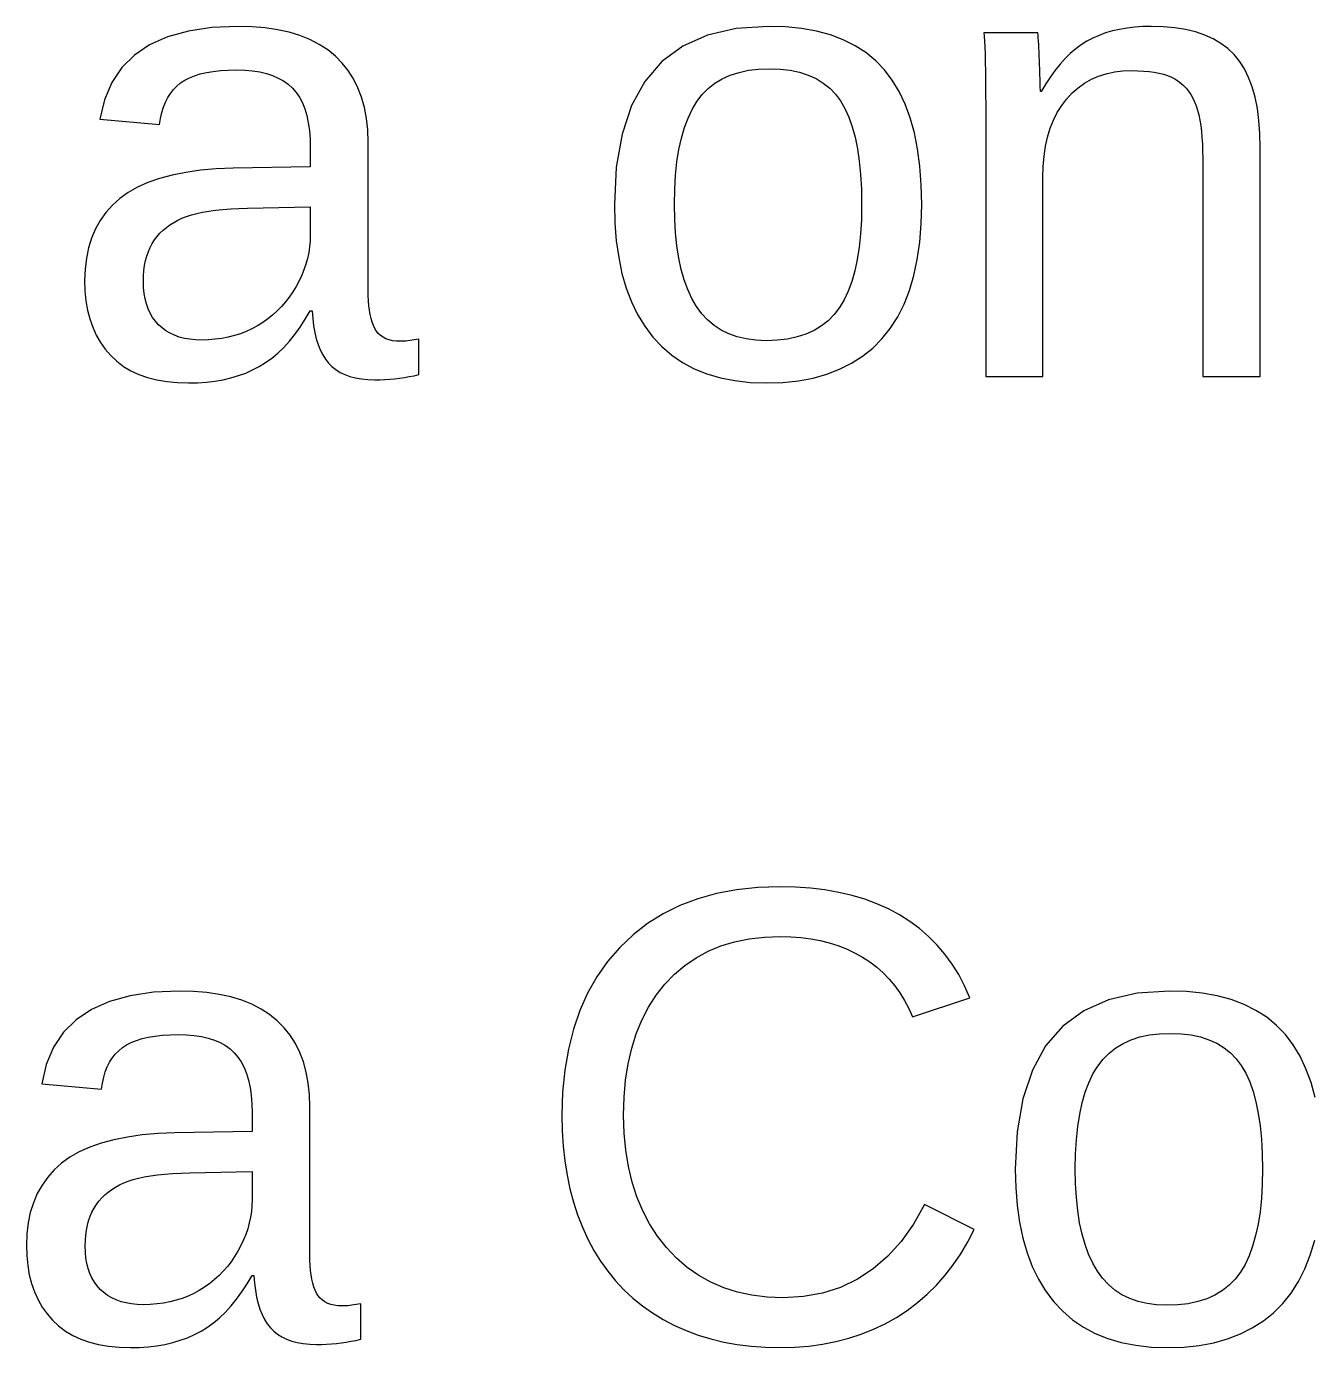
# Model space of a CAD drawing. Header units: metres. Extents: x 13 to 117, y 10 to 117.
# Drawn here: x 74.65 to 83.99, y 10.95 to 20.54 of the extents above; entities that cross this region are included whole.
import ezdxf

# ---------------------------------------------------------------- set-up
doc = ezdxf.new("R2010")
doc.units = ezdxf.units.M

msp = doc.modelspace()

# ---------------------------------------------------------------- linework, layer by layer
for p, q in [((75.9911, 20.5325), (75.8215, 20.5075)), ((76.1801, 20.5408), (75.9911, 20.5325)), ((76.2818, 20.5381), (76.1801, 20.5408)), ((76.3777, 20.5301), (76.2818, 20.5381)), ((76.4678, 20.5168), (76.3777, 20.5301)), ((76.5522, 20.4982), (76.4678, 20.5168)), ((79.796, 20.5248), (79.5889, 20.477)), ((80.0307, 20.5408), (79.796, 20.5248)), ((80.154, 20.5369), (80.0307, 20.5408)), ((80.2699, 20.5252), (80.154, 20.5369)), ((80.3783, 20.5058), (80.2699, 20.5252)), ((82.5775, 20.5196), (82.5256, 20.5077)), ((82.6316, 20.5289), (82.5775, 20.5196)), ((82.688, 20.5355), (82.6316, 20.5289)), ((82.7466, 20.5395), (82.688, 20.5355)), ((82.8075, 20.5408), (82.7466, 20.5395)), ((82.896, 20.5383), (82.8075, 20.5408)), ((82.979, 20.5307), (82.896, 20.5383)), ((83.0567, 20.5181), (82.979, 20.5307)), ((83.1288, 20.5005), (83.0567, 20.5181)), ((75.6713, 20.466), (75.5407, 20.4078)), ((75.8215, 20.5075), (75.6713, 20.466)), ((76.6309, 20.4742), (76.5522, 20.4982)), ((76.7038, 20.445), (76.6309, 20.4742)), ((76.7709, 20.4104), (76.7038, 20.445)), ((79.5889, 20.477), (79.4095, 20.3973)), ((80.4793, 20.4786), (80.3783, 20.5058)), ((80.5728, 20.4436), (80.4793, 20.4786)), ((80.6588, 20.4009), (80.5728, 20.4436)), ((81.9844, 20.4947), (81.5925, 20.4947)), ((81.5925, 20.4947), (81.5954, 20.469)), ((81.5954, 20.469), (81.5979, 20.4349)), ((81.5979, 20.4349), (81.6001, 20.3925)), ((81.9849, 20.4916), (81.9844, 20.4947)), ((81.9854, 20.4876), (81.9849, 20.4916)), ((81.9859, 20.4826), (81.9854, 20.4876)), ((81.9865, 20.4767), (81.9859, 20.4826)), ((81.987, 20.4698), (81.9865, 20.4767)), ((81.9875, 20.4619), (81.987, 20.4698)), ((81.988, 20.453), (81.9875, 20.4619)), ((81.9885, 20.4432), (81.988, 20.453)), ((81.9907, 20.3969), (81.9885, 20.4432)), ((82.3406, 20.4336), (82.2994, 20.4079)), ((82.3835, 20.4561), (82.3406, 20.4336)), ((82.4286, 20.4759), (82.3835, 20.4561)), ((82.476, 20.4931), (82.4286, 20.4759)), ((82.5256, 20.5077), (82.476, 20.4931)), ((83.1955, 20.4778), (83.1288, 20.5005)), ((83.2568, 20.4501), (83.1955, 20.4778)), ((83.3127, 20.4173), (83.2568, 20.4501)), ((75.4295, 20.333), (75.3378, 20.2416)), ((75.5407, 20.4078), (75.4295, 20.333)), ((76.8323, 20.3704), (76.7709, 20.4104)), ((76.8879, 20.3252), (76.8323, 20.3704)), ((76.9378, 20.2749), (76.8879, 20.3252)), ((79.4095, 20.3973), (79.2576, 20.2857)), ((80.7374, 20.3504), (80.6588, 20.4009)), ((80.8085, 20.2921), (80.7374, 20.3504)), ((81.6001, 20.3925), (81.602, 20.3416)), ((81.602, 20.3416), (81.6035, 20.2825)), ((81.9933, 20.3444), (81.9907, 20.3969)), ((81.9948, 20.316), (81.9933, 20.3444)), ((82.2203, 20.3453), (82.1825, 20.3085)), ((82.2593, 20.3785), (82.2203, 20.3453)), ((82.2994, 20.4079), (82.2593, 20.3785)), ((83.3631, 20.3796), (83.3127, 20.4173)), ((83.4081, 20.3367), (83.3631, 20.3796)), ((83.448, 20.2881), (83.4081, 20.3367)), ((75.3378, 20.2416), (75.2656, 20.1335)), ((76.9818, 20.2199), (76.9378, 20.2749)), ((79.2576, 20.2857), (79.1333, 20.1423)), ((79.8857, 20.2224), (79.9591, 20.2312)), ((79.9591, 20.2312), (80.0376, 20.2341)), ((80.0376, 20.2341), (80.1155, 20.2312)), ((80.1155, 20.2312), (80.1882, 20.2226)), ((80.8722, 20.2261), (80.8085, 20.2921)), ((81.6035, 20.2825), (81.6047, 20.2149)), ((81.9956, 20.2999), (81.9948, 20.316)), ((81.9964, 20.281), (81.9956, 20.2999)), ((81.9972, 20.2592), (81.9964, 20.281)), ((81.9981, 20.2346), (81.9972, 20.2592)), ((81.999, 20.207), (81.9981, 20.2346)), ((82.1457, 20.2679), (82.1101, 20.2235)), ((82.1825, 20.3085), (82.1457, 20.2679)), ((83.4833, 20.2329), (83.448, 20.2881)), ((83.5138, 20.1711), (83.4833, 20.2329)), ((75.2656, 20.1335), (75.2128, 20.0088)), ((75.7651, 20.1304), (75.7952, 20.1502)), ((75.7952, 20.1502), (75.829, 20.1677)), ((75.829, 20.1677), (75.8666, 20.1829)), ((75.8666, 20.1829), (75.9079, 20.1957)), ((75.9079, 20.1957), (75.953, 20.2062)), ((75.953, 20.2062), (76.0018, 20.2144)), ((76.0018, 20.2144), (76.0544, 20.2202)), ((76.0544, 20.2202), (76.1108, 20.2238)), ((76.1108, 20.2238), (76.1709, 20.2249)), ((76.1709, 20.2249), (76.2306, 20.2233)), ((76.2306, 20.2233), (76.2866, 20.2184)), ((76.2866, 20.2184), (76.339, 20.2103)), ((76.339, 20.2103), (76.3877, 20.199)), ((76.3877, 20.199), (76.4328, 20.1844)), ((76.4328, 20.1844), (76.4742, 20.1665)), ((76.4742, 20.1665), (76.512, 20.1454)), ((76.512, 20.1454), (76.5462, 20.1211)), ((77.0199, 20.1601), (76.9818, 20.2199)), ((77.0521, 20.0956), (77.0199, 20.1601)), ((79.1333, 20.1423), (79.0367, 19.9669)), ((79.6415, 20.1281), (79.6951, 20.1605)), ((79.6951, 20.1605), (79.7536, 20.187)), ((79.7536, 20.187), (79.8172, 20.2076)), ((79.8172, 20.2076), (79.8857, 20.2224)), ((80.1882, 20.2226), (80.2557, 20.2081)), ((80.2557, 20.2081), (80.3181, 20.1879)), ((80.3181, 20.1879), (80.3754, 20.1619)), ((80.3754, 20.1619), (80.4275, 20.1301)), ((80.9288, 20.1519), (80.8722, 20.2261)), ((80.9788, 20.0691), (80.9288, 20.1519)), ((81.6047, 20.2149), (81.6056, 20.139)), ((81.6056, 20.139), (81.6061, 20.0547)), ((82.0009, 20.1433), (81.999, 20.207)), ((82.0018, 20.1072), (82.0009, 20.1433)), ((82.0755, 20.1755), (82.0421, 20.1237)), ((82.1101, 20.2235), (82.0755, 20.1755)), ((82.3236, 20.1291), (82.373, 20.157)), ((82.373, 20.157), (82.4255, 20.1798)), ((82.4255, 20.1798), (82.4812, 20.1975)), ((82.4812, 20.1975), (82.5399, 20.2102)), ((82.5399, 20.2102), (82.6018, 20.2178)), ((82.6018, 20.2178), (82.6669, 20.2203)), ((82.6669, 20.2203), (82.7112, 20.2196)), ((82.7112, 20.2196), (82.7532, 20.2173)), ((82.7532, 20.2173), (82.7926, 20.2136)), ((82.7926, 20.2136), (82.8297, 20.2085)), ((82.8297, 20.2085), (82.8643, 20.2018)), ((82.8643, 20.2018), (82.8964, 20.1936)), ((82.8964, 20.1936), (82.9261, 20.184)), ((82.9261, 20.184), (82.9533, 20.1729)), ((82.9533, 20.1729), (82.9781, 20.1604)), ((82.9781, 20.1604), (83.001, 20.1461)), ((83.001, 20.1461), (83.0224, 20.13)), ((83.5396, 20.1028), (83.5138, 20.1711)), ((75.6724, 20.024), (75.6918, 20.0548)), ((75.6918, 20.0548), (75.7138, 20.0828)), ((75.7138, 20.0828), (75.7382, 20.108)), ((75.7382, 20.108), (75.7651, 20.1304)), ((76.5462, 20.1211), (76.5767, 20.0935)), ((76.5767, 20.0935), (76.6038, 20.0621)), ((76.6038, 20.0621), (76.6277, 20.0265)), ((77.0785, 20.0263), (77.0521, 20.0956)), ((79.5108, 19.9955), (79.5494, 20.0456)), ((79.5494, 20.0456), (79.593, 20.0898)), ((79.593, 20.0898), (79.6415, 20.1281)), ((80.4275, 20.1301), (80.4745, 20.0926)), ((80.4745, 20.0926), (80.5163, 20.0492)), ((80.5163, 20.0492), (80.5529, 20.0001)), ((81.0221, 19.9777), (80.9788, 20.0691)), ((81.6061, 20.0547), (81.6063, 19.9621)), ((82.0029, 20.0681), (82.0018, 20.1072)), ((82.0098, 20.0681), (82.0029, 20.0681)), ((82.0421, 20.1237), (82.0098, 20.0681)), ((82.1942, 20.0151), (82.2342, 20.0582)), ((82.2342, 20.0582), (82.2773, 20.0962)), ((82.2773, 20.0962), (82.3236, 20.1291)), ((83.0224, 20.13), (83.0424, 20.1119)), ((83.0424, 20.1119), (83.061, 20.092)), ((83.061, 20.092), (83.0782, 20.0703)), ((83.0782, 20.0703), (83.0939, 20.0466)), ((83.0939, 20.0466), (83.1082, 20.0211)), ((83.5608, 20.0278), (83.5396, 20.1028)), ((75.2128, 20.0088), (75.1795, 19.8675)), ((75.6292, 19.915), (75.6411, 19.9541)), ((75.6411, 19.9541), (75.6555, 19.9905)), ((75.6555, 19.9905), (75.6724, 20.024)), ((76.6277, 20.0265), (76.6484, 19.9866)), ((76.6484, 19.9866), (76.666, 19.9425)), ((76.666, 19.9425), (76.6803, 19.8941)), ((77.099, 19.9522), (77.0785, 20.0263)), ((77.1137, 19.8734), (77.099, 19.9522)), ((79.0367, 19.9669), (78.9677, 19.7597)), ((79.4767, 19.9391), (79.5108, 19.9955)), ((80.5529, 20.0001), (80.5851, 19.9446)), ((80.5851, 19.9446), (80.6135, 19.8822)), ((81.0587, 19.8778), (81.0221, 19.9777)), ((81.6063, 19.9621), (81.6063, 18)), ((82.1259, 19.916), (82.1579, 19.9675)), ((82.1579, 19.9675), (82.1942, 20.0151)), ((83.1082, 20.0211), (83.1211, 19.9937)), ((83.1211, 19.9937), (83.1326, 19.9644)), ((83.1326, 19.9644), (83.1428, 19.9328)), ((83.5772, 19.9463), (83.5608, 20.0278)), ((83.5889, 19.8582), (83.5772, 19.9463)), ((75.1795, 19.8675), (75.6129, 19.8283)), ((75.6129, 19.8283), (75.6198, 19.8731)), ((75.6198, 19.8731), (75.6292, 19.915)), ((76.6803, 19.8941), (76.6915, 19.8414)), ((77.1225, 19.7899), (77.1137, 19.8734)), ((79.4205, 19.8066), (79.4465, 19.8762)), ((79.4465, 19.8762), (79.4767, 19.9391)), ((80.6135, 19.8822), (80.6381, 19.8127)), ((81.0887, 19.7693), (81.0587, 19.8778)), ((82.0747, 19.8013), (82.0982, 19.8606)), ((82.0982, 19.8606), (82.1259, 19.916)), ((83.1428, 19.9328), (83.1517, 19.8985)), ((83.1517, 19.8985), (83.1595, 19.8614)), ((83.1595, 19.8614), (83.1661, 19.8216)), ((83.596, 19.7636), (83.5889, 19.8582)), ((76.6915, 19.8414), (76.6994, 19.7845)), ((76.6994, 19.7845), (76.7042, 19.7232)), ((77.1254, 19.7016), (77.1225, 19.7899)), ((78.9677, 19.7597), (78.9263, 19.5206)), ((79.3984, 19.7303), (79.4205, 19.8066)), ((80.6381, 19.8127), (80.6589, 19.7363)), ((81.112, 19.6522), (81.0887, 19.7693)), ((82.0555, 19.738), (82.0747, 19.8013)), ((83.1661, 19.8216), (83.1714, 19.7791)), ((83.1714, 19.7791), (83.1756, 19.7338)), ((83.5983, 19.6624), (83.596, 19.7636)), ((76.7042, 19.7232), (76.7058, 19.6577)), ((76.7058, 19.6577), (76.7058, 19.5217)), ((77.1254, 18.6271), (77.1254, 19.7016)), ((79.3803, 19.6474), (79.3984, 19.7303)), ((80.6589, 19.7363), (80.6759, 19.6529)), ((82.0298, 19.5997), (82.0405, 19.6708)), ((82.0405, 19.6708), (82.0555, 19.738)), ((83.1756, 19.7338), (83.1786, 19.6858)), ((83.1786, 19.6858), (83.1804, 19.6351)), ((83.5983, 18), (83.5983, 19.6624)), ((79.3562, 19.4618), (79.3663, 19.5579)), ((79.3663, 19.5579), (79.3803, 19.6474)), ((80.6759, 19.6529), (80.6892, 19.5625)), ((80.6892, 19.5625), (80.6987, 19.4652)), ((81.1287, 19.5266), (81.112, 19.6522)), ((82.0235, 19.5246), (82.0298, 19.5997)), ((83.1804, 19.6351), (83.181, 19.5816)), ((83.181, 19.5816), (83.181, 18)), ((75.7031, 19.4619), (75.6118, 19.4373)), ((75.8021, 19.4817), (75.7031, 19.4619)), ((75.9089, 19.4968), (75.8021, 19.4817)), ((76.0234, 19.507), (75.9089, 19.4968)), ((76.1455, 19.5125), (76.0234, 19.507)), ((76.7058, 19.5217), (76.1455, 19.5125)), ((78.9263, 19.5206), (78.9125, 19.2496)), ((79.3502, 19.359), (79.3562, 19.4618)), ((80.6987, 19.4652), (80.7043, 19.3609)), ((81.1387, 19.3924), (81.1287, 19.5266)), ((82.0213, 19.4456), (82.0235, 19.5246)), ((75.4522, 19.3738), (75.3841, 19.3349)), ((75.5281, 19.408), (75.4522, 19.3738)), ((75.6118, 19.4373), (75.5281, 19.408)), ((81.142, 19.2496), (81.1387, 19.3924)), ((82.0213, 18), (82.0213, 19.4456)), ((75.3236, 19.2911), (75.2701, 19.2428)), ((75.3841, 19.3349), (75.3236, 19.2911)), ((79.3482, 19.2496), (79.3502, 19.359)), ((80.7043, 19.3609), (80.7062, 19.2496)), ((75.2229, 19.19), (75.1821, 19.1328)), ((75.2701, 19.2428), (75.2229, 19.19)), ((75.8431, 19.1737), (75.8819, 19.1841)), ((75.8819, 19.1841), (75.9242, 19.1933)), ((75.9242, 19.1933), (75.97, 19.2012)), ((75.97, 19.2012), (76.0193, 19.2079)), ((76.0193, 19.2079), (76.0721, 19.2133)), ((76.0721, 19.2133), (76.1285, 19.2174)), ((76.1285, 19.2174), (76.1883, 19.2203)), ((76.1883, 19.2203), (76.2516, 19.222)), ((76.2516, 19.222), (76.7058, 19.2312)), ((76.7058, 19.2312), (76.7058, 19.026)), ((78.9125, 19.2496), (78.9159, 19.1134)), ((79.3502, 19.143), (79.3482, 19.2496)), ((80.7062, 19.2496), (80.7043, 19.1397)), ((81.1385, 19.1082), (81.142, 19.2496)), ((75.1821, 19.1328), (75.1475, 19.0712)), ((75.6377, 19.0616), (75.6617, 19.082)), ((75.6617, 19.082), (75.6874, 19.101)), ((75.6874, 19.101), (75.7149, 19.1185)), ((75.7149, 19.1185), (75.7441, 19.1345)), ((75.7441, 19.1345), (75.7751, 19.149)), ((75.7751, 19.149), (75.8078, 19.162)), ((75.8078, 19.162), (75.8431, 19.1737)), ((78.9159, 19.1134), (78.9262, 18.9845)), ((79.3561, 19.0425), (79.3502, 19.143)), ((80.7043, 19.1397), (80.6983, 19.0365)), ((81.1278, 18.9751), (81.1385, 19.1082)), ((75.1192, 19.0051), (75.0971, 18.9345)), ((75.1475, 19.0712), (75.1192, 19.0051)), ((75.5591, 18.9649), (75.576, 18.9914)), ((75.576, 18.9914), (75.5948, 19.0163)), ((75.5948, 19.0163), (75.6154, 19.0397)), ((75.6154, 19.0397), (75.6377, 19.0616)), ((76.7046, 18.9836), (76.7008, 18.9415)), ((76.7058, 19.026), (76.7046, 18.9836)), ((78.9262, 18.9845), (78.9435, 18.8629)), ((79.366, 18.948), (79.3561, 19.0425)), ((80.6983, 19.0365), (80.6884, 18.9399)), ((75.0971, 18.9345), (75.0814, 18.8596)), ((75.5203, 18.8748), (75.5312, 18.9066)), ((75.5312, 18.9066), (75.5442, 18.9366)), ((75.5442, 18.9366), (75.5591, 18.9649)), ((76.6944, 18.8996), (76.6856, 18.8579)), ((76.7008, 18.9415), (76.6944, 18.8996)), ((79.3799, 18.8596), (79.366, 18.948)), ((80.6884, 18.9399), (80.6746, 18.85)), ((81.11, 18.8503), (81.1278, 18.9751)), ((75.0814, 18.8596), (75.072, 18.7801)), ((75.4993, 18.7688), (75.5043, 18.8059)), ((75.5043, 18.8059), (75.5113, 18.8413)), ((75.5113, 18.8413), (75.5203, 18.8748)), ((76.6741, 18.8166), (76.6602, 18.7755)), ((76.6856, 18.8579), (76.6741, 18.8166)), ((78.9435, 18.8629), (78.9676, 18.7487)), ((79.3977, 18.7772), (79.3799, 18.8596)), ((80.6746, 18.85), (80.6568, 18.7667)), ((81.0851, 18.7336), (81.11, 18.8503)), ((75.072, 18.7801), (75.0688, 18.6963)), ((75.0688, 18.6963), (75.0712, 18.6212)), ((75.4954, 18.6894), (75.4964, 18.73)), ((75.4964, 18.73), (75.4993, 18.7688)), ((76.6438, 18.7346), (76.6248, 18.694)), ((76.6602, 18.7755), (76.6438, 18.7346)), ((78.9676, 18.7487), (78.9986, 18.6417)), ((79.4194, 18.7009), (79.3977, 18.7772)), ((79.4451, 18.6307), (79.4194, 18.7009)), ((80.6568, 18.7667), (80.635, 18.6901)), ((81.0531, 18.6253), (81.0851, 18.7336)), ((75.0712, 18.6212), (75.0782, 18.5499)), ((75.4967, 18.6454), (75.4954, 18.6894)), ((75.5008, 18.6037), (75.4967, 18.6454)), ((75.5075, 18.5643), (75.5008, 18.6037)), ((76.5795, 18.6144), (76.5539, 18.577)), ((76.6032, 18.6536), (76.5795, 18.6144)), ((76.6248, 18.694), (76.6032, 18.6536)), ((77.126, 18.5873), (77.1254, 18.6271)), ((78.9986, 18.6417), (79.0365, 18.5421)), ((79.4748, 18.5665), (79.4451, 18.6307)), ((80.6093, 18.6202), (80.5796, 18.5569)), ((80.635, 18.6901), (80.6093, 18.6202)), ((81.0139, 18.5252), (81.0531, 18.6253)), ((75.0782, 18.5499), (75.0898, 18.4821)), ((75.517, 18.5272), (75.5075, 18.5643)), ((75.5292, 18.4924), (75.517, 18.5272)), ((76.4972, 18.508), (76.4661, 18.4764)), ((76.5265, 18.5416), (76.4972, 18.508)), ((76.5539, 18.577), (76.5265, 18.5416)), ((77.1278, 18.5496), (77.126, 18.5873)), ((77.1308, 18.5143), (77.1278, 18.5496)), ((77.135, 18.4812), (77.1308, 18.5143)), ((79.0365, 18.5421), (79.0812, 18.4498)), ((79.5085, 18.5084), (79.4748, 18.5665)), ((79.5463, 18.4564), (79.5085, 18.5084)), ((80.5796, 18.5569), (80.546, 18.5003)), ((80.9677, 18.4333), (81.0139, 18.5252)), ((75.0898, 18.4821), (75.1062, 18.418)), ((75.1062, 18.418), (75.1272, 18.3576)), ((75.544, 18.4598), (75.5292, 18.4924)), ((75.5616, 18.4295), (75.544, 18.4598)), ((75.5819, 18.4015), (75.5616, 18.4295)), ((76.3983, 18.4188), (76.3616, 18.3929)), ((76.4331, 18.4467), (76.3983, 18.4188)), ((76.4661, 18.4764), (76.4331, 18.4467)), ((76.6326, 18.3584), (76.6698, 18.4158)), ((76.6698, 18.4158), (76.7058, 18.4772)), ((76.7058, 18.4772), (76.7196, 18.4772)), ((76.7196, 18.4772), (76.7238, 18.4216)), ((76.7238, 18.4216), (76.7303, 18.3693)), ((77.1404, 18.4503), (77.135, 18.4812)), ((77.1469, 18.4217), (77.1404, 18.4503)), ((77.1547, 18.3953), (77.1469, 18.4217)), ((79.0812, 18.4498), (79.1329, 18.3647)), ((79.5887, 18.4105), (79.5463, 18.4564)), ((79.6357, 18.3707), (79.5887, 18.4105)), ((80.5078, 18.45), (80.4642, 18.4056)), ((80.546, 18.5003), (80.5078, 18.45)), ((80.9143, 18.3497), (80.9677, 18.4333)), ((75.1272, 18.3576), (75.1528, 18.3008)), ((75.6049, 18.3758), (75.5819, 18.4015)), ((75.6304, 18.3526), (75.6049, 18.3758)), ((75.6582, 18.3321), (75.6304, 18.3526)), ((75.6883, 18.3143), (75.6582, 18.3321)), ((75.7207, 18.2993), (75.6883, 18.3143)), ((76.1991, 18.3112), (76.1552, 18.2971)), ((76.2417, 18.3279), (76.1991, 18.3112)), ((76.283, 18.3471), (76.2417, 18.3279)), ((76.3231, 18.3689), (76.283, 18.3471)), ((76.3616, 18.3929), (76.3231, 18.3689)), ((76.594, 18.3052), (76.6326, 18.3584)), ((76.7303, 18.3693), (76.739, 18.3203)), ((76.739, 18.3203), (76.7499, 18.2748)), ((77.1637, 18.3712), (77.1547, 18.3953)), ((77.1738, 18.3493), (77.1637, 18.3712)), ((77.1857, 18.3297), (77.1738, 18.3493)), ((77.1997, 18.3124), (77.1857, 18.3297)), ((77.2159, 18.2974), (77.1997, 18.3124)), ((79.1329, 18.3647), (79.1914, 18.287)), ((79.6871, 18.337), (79.6357, 18.3707)), ((79.7431, 18.3095), (79.6871, 18.337)), ((80.3614, 18.3345), (80.3021, 18.3079)), ((80.4155, 18.3671), (80.3614, 18.3345)), ((80.4642, 18.4056), (80.4155, 18.3671)), ((80.8538, 18.2744), (80.9143, 18.3497)), ((75.1528, 18.3008), (75.1832, 18.2476)), ((75.1832, 18.2476), (75.2182, 18.1981)), ((75.7554, 18.287), (75.7207, 18.2993)), ((75.7924, 18.2774), (75.7554, 18.287)), ((75.8317, 18.2706), (75.7924, 18.2774)), ((75.8734, 18.2665), (75.8317, 18.2706)), ((75.9173, 18.2651), (75.8734, 18.2665)), ((75.9674, 18.2664), (75.9173, 18.2651)), ((76.0162, 18.2702), (75.9674, 18.2664)), ((76.0638, 18.2767), (76.0162, 18.2702)), ((76.1102, 18.2856), (76.0638, 18.2767)), ((76.1552, 18.2971), (76.1102, 18.2856)), ((76.513, 18.2112), (76.5542, 18.2561)), ((76.5542, 18.2561), (76.594, 18.3052)), ((76.7499, 18.2748), (76.7631, 18.2327)), ((76.7631, 18.2327), (76.7785, 18.1939)), ((77.2342, 18.2847), (77.2159, 18.2974)), ((77.2547, 18.2744), (77.2342, 18.2847)), ((77.2774, 18.2663), (77.2547, 18.2744)), ((77.3022, 18.2605), (77.2774, 18.2663)), ((77.3292, 18.2571), (77.3022, 18.2605)), ((77.3583, 18.2559), (77.3292, 18.2571)), ((77.3718, 18.2561), (77.3583, 18.2559)), ((77.3858, 18.2567), (77.3718, 18.2561)), ((77.4001, 18.2577), (77.3858, 18.2567)), ((77.4148, 18.2591), (77.4001, 18.2577)), ((77.4299, 18.2609), (77.4148, 18.2591)), ((77.4454, 18.2631), (77.4299, 18.2609)), ((77.4613, 18.2657), (77.4454, 18.2631)), ((77.4776, 18.2687), (77.4613, 18.2657)), ((77.4943, 18.2721), (77.4776, 18.2687)), ((77.4943, 18.0138), (77.4943, 18.2721)), ((79.1914, 18.287), (79.2567, 18.2171)), ((79.2567, 18.2171), (79.3286, 18.1554)), ((79.8036, 18.2881), (79.7431, 18.3095)), ((79.8686, 18.2728), (79.8036, 18.2881)), ((79.9382, 18.2636), (79.8686, 18.2728)), ((80.0122, 18.2605), (79.9382, 18.2636)), ((80.0926, 18.2635), (80.0122, 18.2605)), ((80.1677, 18.2724), (80.0926, 18.2635)), ((80.2375, 18.2872), (80.1677, 18.2724)), ((80.3021, 18.3079), (80.2375, 18.2872)), ((80.7865, 18.2071), (80.8538, 18.2744)), ((75.2182, 18.1981), (75.2579, 18.1522)), ((75.2579, 18.1522), (75.3022, 18.1106)), ((76.382, 18.1011), (76.427, 18.1336)), ((76.427, 18.1336), (76.4707, 18.1703)), ((76.4707, 18.1703), (76.513, 18.2112)), ((76.7785, 18.1939), (76.7962, 18.1586)), ((76.7962, 18.1586), (76.8162, 18.1266)), ((76.8162, 18.1266), (76.8384, 18.098)), ((79.3286, 18.1554), (79.4072, 18.102)), ((80.6327, 18.0963), (80.7128, 18.1478)), ((80.7128, 18.1478), (80.7865, 18.2071)), ((75.3022, 18.1106), (75.3511, 18.0738)), ((75.3511, 18.0738), (75.4047, 18.042)), ((75.4047, 18.042), (75.4628, 18.0151)), ((76.185, 18.0067), (76.2375, 18.0257)), ((76.2375, 18.0257), (76.2878, 18.0477)), ((76.2878, 18.0477), (76.3358, 18.0726)), ((76.3358, 18.0726), (76.382, 18.1011)), ((76.8384, 18.098), (76.8632, 18.0726)), ((76.8632, 18.0726), (76.8912, 18.0502)), ((76.8912, 18.0502), (76.9223, 18.0307)), ((76.9223, 18.0307), (76.9565, 18.0143)), ((79.4072, 18.102), (79.4923, 18.0567)), ((79.4923, 18.0567), (79.584, 18.0197)), ((80.4532, 18.0172), (80.5461, 18.0528)), ((80.5461, 18.0528), (80.6327, 18.0963)), ((75.4628, 18.0151), (75.5256, 17.9931)), ((75.5256, 17.9931), (75.593, 17.9759)), ((75.593, 17.9759), (75.6649, 17.9637)), ((75.6649, 17.9637), (75.7415, 17.9563)), ((75.7415, 17.9563), (75.8227, 17.9539)), ((75.8227, 17.9539), (75.8887, 17.9554)), ((75.8887, 17.9554), (75.9525, 17.9598)), ((75.9525, 17.9598), (76.014, 17.9671)), ((76.014, 17.9671), (76.0732, 17.9774)), ((76.0732, 17.9774), (76.1302, 17.9906)), ((76.1302, 17.9906), (76.185, 18.0067)), ((76.9565, 18.0143), (76.9937, 18.0009)), ((76.9937, 18.0009), (77.0341, 17.9904)), ((77.0341, 17.9904), (77.0776, 17.9829)), ((77.0776, 17.9829), (77.1242, 17.9785)), ((77.1242, 17.9785), (77.1739, 17.977)), ((77.1739, 17.977), (77.2102, 17.9774)), ((77.2102, 17.9774), (77.2463, 17.9788)), ((77.2463, 17.9788), (77.2822, 17.981)), ((77.2822, 17.981), (77.318, 17.9842)), ((77.318, 17.9842), (77.3536, 17.9883)), ((77.3536, 17.9883), (77.389, 17.9933)), ((77.389, 17.9933), (77.4243, 17.9993)), ((77.4243, 17.9993), (77.4594, 18.0061)), ((77.4594, 18.0061), (77.4943, 18.0138)), ((79.584, 18.0197), (79.6823, 17.9909)), ((79.6823, 17.9909), (79.7872, 17.9704)), ((79.7872, 17.9704), (79.8987, 17.958)), ((79.8987, 17.958), (80.0169, 17.9539)), ((80.0169, 17.9539), (80.1356, 17.9579)), ((80.1356, 17.9579), (80.2479, 17.9697)), ((80.2479, 17.9697), (80.3537, 17.9895)), ((80.3537, 17.9895), (80.4532, 18.0172)), ((81.6063, 18), (82.0213, 18)), ((83.181, 18), (83.5983, 18)), ((79.9524, 14.2916), (79.7994, 14.2753)), ((80.1134, 14.297), (79.9524, 14.2916)), ((80.2266, 14.2945), (80.1134, 14.297)), ((80.3356, 14.287), (80.2266, 14.2945)), ((80.4403, 14.2745), (80.3356, 14.287)), ((79.5172, 14.2101), (79.3881, 14.1611)), ((79.6543, 14.2481), (79.5172, 14.2101)), ((79.7994, 14.2753), (79.6543, 14.2481)), ((80.5408, 14.257), (80.4403, 14.2745)), ((80.6372, 14.2344), (80.5408, 14.257)), ((80.7293, 14.2069), (80.6372, 14.2344)), ((80.8172, 14.1743), (80.7293, 14.2069)), ((79.267, 14.1013), (79.1538, 14.0306)), ((79.3881, 14.1611), (79.267, 14.1013)), ((80.9008, 14.1367), (80.8172, 14.1743)), ((80.9803, 14.0941), (80.9008, 14.1367)), ((81.0554, 14.0466), (80.9803, 14.0941)), ((79.1538, 14.0306), (79.0486, 13.9491)), ((81.1259, 13.9943), (81.0554, 14.0466)), ((79.0486, 13.9491), (78.9514, 13.8567)), ((79.785, 13.8988), (79.8901, 13.9202)), ((79.8901, 13.9202), (80.0011, 13.9331)), ((80.0011, 13.9331), (80.118, 13.9373)), ((80.118, 13.9373), (80.1932, 13.9355)), ((80.1932, 13.9355), (80.2661, 13.9299)), ((80.2661, 13.9299), (80.3367, 13.9207)), ((80.3367, 13.9207), (80.405, 13.9077)), ((80.405, 13.9077), (80.4709, 13.8911)), ((81.1919, 13.9371), (81.1259, 13.9943)), ((81.2534, 13.8751), (81.1919, 13.9371)), ((78.9514, 13.8567), (78.8633, 13.7547)), ((79.5052, 13.7831), (79.5926, 13.8303)), ((79.5926, 13.8303), (79.6858, 13.8688)), ((79.6858, 13.8688), (79.785, 13.8988)), ((80.4709, 13.8911), (80.5346, 13.8707)), ((80.5346, 13.8707), (80.5959, 13.8467)), ((80.5959, 13.8467), (80.655, 13.8189)), ((80.655, 13.8189), (80.7117, 13.7875)), ((81.3102, 13.8082), (81.2534, 13.8751)), ((81.3625, 13.7365), (81.3102, 13.8082)), ((78.8633, 13.7547), (78.7856, 13.6443)), ((79.3483, 13.6632), (79.4238, 13.7274)), ((79.4238, 13.7274), (79.5052, 13.7831)), ((80.7117, 13.7875), (80.7656, 13.7525)), ((80.7656, 13.7525), (80.8161, 13.7143)), ((80.8161, 13.7143), (80.8633, 13.6727)), ((81.4103, 13.66), (81.3625, 13.7365)), ((78.7856, 13.6443), (78.7183, 13.5257)), ((79.2787, 13.5903), (79.3483, 13.6632)), ((80.8633, 13.6727), (80.907, 13.6279)), ((80.907, 13.6279), (80.9473, 13.5797)), ((81.4535, 13.5786), (81.4103, 13.66)), ((75.5688, 13.5325), (75.3993, 13.5075)), ((75.7579, 13.5408), (75.5688, 13.5325)), ((75.8596, 13.5381), (75.7579, 13.5408)), ((75.9554, 13.5301), (75.8596, 13.5381)), ((76.0456, 13.5168), (75.9554, 13.5301)), ((78.7183, 13.5257), (78.6613, 13.3987)), ((79.2159, 13.5101), (79.2787, 13.5903)), ((80.9473, 13.5797), (80.9843, 13.5282)), ((80.9843, 13.5282), (81.0179, 13.4735)), ((81.4922, 13.4924), (81.4535, 13.5786)), ((82.7041, 13.5248), (82.497, 13.477)), ((82.9388, 13.5408), (82.7041, 13.5248)), ((83.0621, 13.5369), (82.9388, 13.5408)), ((83.178, 13.5252), (83.0621, 13.5369)), ((83.2864, 13.5058), (83.178, 13.5252)), ((75.2491, 13.466), (75.1185, 13.4078)), ((75.3993, 13.5075), (75.2491, 13.466)), ((76.13, 13.4982), (76.0456, 13.5168)), ((76.2086, 13.4742), (76.13, 13.4982)), ((76.2815, 13.445), (76.2086, 13.4742)), ((76.3487, 13.4104), (76.2815, 13.445)), ((79.1122, 13.3305), (79.1603, 13.4234)), ((79.1603, 13.4234), (79.2159, 13.5101)), ((81.0179, 13.4735), (81.0481, 13.4154)), ((81.0749, 13.354), (81.4922, 13.4924)), ((82.497, 13.477), (82.3176, 13.3973)), ((83.3874, 13.4786), (83.2864, 13.5058)), ((83.4809, 13.4436), (83.3874, 13.4786)), ((83.5669, 13.4009), (83.4809, 13.4436)), ((75.0073, 13.333), (74.9156, 13.2416)), ((75.1185, 13.4078), (75.0073, 13.333)), ((76.4101, 13.3704), (76.3487, 13.4104)), ((76.4657, 13.3252), (76.4101, 13.3704)), ((78.6613, 13.3987), (78.6147, 13.2635)), ((79.0715, 13.2311), (79.1122, 13.3305)), ((81.0481, 13.4154), (81.0749, 13.354)), ((82.3176, 13.3973), (82.1657, 13.2857)), ((83.6455, 13.3504), (83.5669, 13.4009)), ((83.7166, 13.2921), (83.6455, 13.3504)), ((74.9156, 13.2416), (74.8434, 13.1335)), ((76.5156, 13.2749), (76.4657, 13.3252)), ((76.5595, 13.2199), (76.5156, 13.2749)), ((78.6147, 13.2635), (78.5784, 13.1199)), ((79.0382, 13.1255), (79.0715, 13.2311)), ((82.1657, 13.2857), (82.0414, 13.1423)), ((82.7937, 13.2224), (82.8672, 13.2312)), ((82.8672, 13.2312), (82.9457, 13.2341)), ((82.9457, 13.2341), (83.0236, 13.2312)), ((83.0236, 13.2312), (83.0963, 13.2226)), ((83.7803, 13.2261), (83.7166, 13.2921)), ((75.3429, 13.1304), (75.373, 13.1502)), ((75.373, 13.1502), (75.4068, 13.1677)), ((75.4068, 13.1677), (75.4444, 13.1829)), ((75.4444, 13.1829), (75.4857, 13.1957)), ((75.4857, 13.1957), (75.5308, 13.2062)), ((75.5308, 13.2062), (75.5796, 13.2144)), ((75.5796, 13.2144), (75.6322, 13.2202)), ((75.6322, 13.2202), (75.6886, 13.2238)), ((75.6886, 13.2238), (75.7487, 13.2249)), ((75.7487, 13.2249), (75.8083, 13.2233)), ((75.8083, 13.2233), (75.8644, 13.2184)), ((75.8644, 13.2184), (75.9167, 13.2103)), ((75.9167, 13.2103), (75.9655, 13.199)), ((75.9655, 13.199), (76.0106, 13.1844)), ((76.0106, 13.1844), (76.052, 13.1665)), ((76.052, 13.1665), (76.0898, 13.1454)), ((76.0898, 13.1454), (76.124, 13.1211)), ((76.5977, 13.1601), (76.5595, 13.2199)), ((76.6299, 13.0956), (76.5977, 13.1601)), ((82.0414, 13.1423), (81.9448, 12.9669)), ((82.5496, 13.1281), (82.6032, 13.1605)), ((82.6032, 13.1605), (82.6617, 13.187)), ((82.6617, 13.187), (82.7253, 13.2076)), ((82.7253, 13.2076), (82.7937, 13.2224)), ((83.0963, 13.2226), (83.1638, 13.2081)), ((83.1638, 13.2081), (83.2262, 13.1879)), ((83.2262, 13.1879), (83.2835, 13.1619)), ((83.2835, 13.1619), (83.3356, 13.1301)), ((83.8369, 13.1519), (83.7803, 13.2261)), ((83.8869, 13.0691), (83.8369, 13.1519)), ((74.8434, 13.1335), (74.7906, 13.0088)), ((75.2502, 13.024), (75.2696, 13.0548)), ((75.2696, 13.0548), (75.2915, 13.0828)), ((75.2915, 13.0828), (75.316, 13.108)), ((75.316, 13.108), (75.3429, 13.1304)), ((76.124, 13.1211), (76.1545, 13.0935)), ((76.1545, 13.0935), (76.1816, 13.0621)), ((76.1816, 13.0621), (76.2055, 13.0265)), ((76.6563, 13.0263), (76.6299, 13.0956)), ((78.5784, 13.1199), (78.5525, 12.968)), ((79.0123, 13.0135), (79.0382, 13.1255)), ((82.4189, 12.9955), (82.4575, 13.0456)), ((82.4575, 13.0456), (82.5011, 13.0898)), ((82.5011, 13.0898), (82.5496, 13.1281)), ((83.3356, 13.1301), (83.3826, 13.0926)), ((83.3826, 13.0926), (83.4243, 13.0492)), ((83.4243, 13.0492), (83.461, 13.0001)), ((83.9302, 12.9777), (83.8869, 13.0691)), ((74.7906, 13.0088), (74.7573, 12.8675)), ((75.207, 12.915), (75.2189, 12.9541)), ((75.2189, 12.9541), (75.2333, 12.9905)), ((75.2333, 12.9905), (75.2502, 13.024)), ((76.2055, 13.0265), (76.2262, 12.9866)), ((76.2262, 12.9866), (76.2438, 12.9425)), ((76.2438, 12.9425), (76.2581, 12.8941)), ((76.6768, 12.9522), (76.6563, 13.0263)), ((76.6915, 12.8734), (76.6768, 12.9522)), ((78.5525, 12.968), (78.5369, 12.8078)), ((78.9938, 12.8951), (79.0123, 13.0135)), ((81.9448, 12.9669), (81.8758, 12.7597)), ((82.3848, 12.9391), (82.4189, 12.9955)), ((83.461, 13.0001), (83.4932, 12.9446)), ((83.4932, 12.9446), (83.5216, 12.8822)), ((83.9668, 12.8778), (83.9302, 12.9777)), ((74.7573, 12.8675), (75.1907, 12.8283)), ((75.1907, 12.8283), (75.1976, 12.8731)), ((75.1976, 12.8731), (75.207, 12.915)), ((76.2581, 12.8941), (76.2693, 12.8414)), ((76.7003, 12.7899), (76.6915, 12.8734)), ((78.9827, 12.7704), (78.9938, 12.8951)), ((82.3286, 12.8066), (82.3546, 12.8762)), ((82.3546, 12.8762), (82.3848, 12.9391)), ((83.5216, 12.8822), (83.5462, 12.8127)), ((83.9968, 12.7693), (83.9668, 12.8778)), ((76.2693, 12.8414), (76.2772, 12.7845)), ((76.2772, 12.7845), (76.282, 12.7232)), ((76.7032, 12.7016), (76.7003, 12.7899)), ((78.5369, 12.8078), (78.5318, 12.6393)), ((78.979, 12.6393), (78.9827, 12.7704)), ((81.8758, 12.7597), (81.8344, 12.5206)), ((82.3065, 12.7303), (82.3286, 12.8066)), ((83.5462, 12.8127), (83.567, 12.7363)), ((76.282, 12.7232), (76.2836, 12.6577)), ((76.2836, 12.6577), (76.2836, 12.5217)), ((76.7032, 11.6271), (76.7032, 12.7016)), ((82.2884, 12.6474), (82.3065, 12.7303)), ((83.567, 12.7363), (83.584, 12.6529)), ((78.5318, 12.6393), (78.5341, 12.5257)), ((78.9829, 12.5095), (78.979, 12.6393)), ((82.2744, 12.5579), (82.2884, 12.6474)), ((83.584, 12.6529), (83.5973, 12.5625)), ((83.5973, 12.5625), (83.6068, 12.4652)), ((75.3799, 12.4817), (75.2809, 12.4619)), ((75.4867, 12.4968), (75.3799, 12.4817)), ((75.6012, 12.507), (75.4867, 12.4968)), ((75.7233, 12.5125), (75.6012, 12.507)), ((76.2836, 12.5217), (75.7233, 12.5125)), ((78.5341, 12.5257), (78.541, 12.4156)), ((78.9945, 12.3855), (78.9829, 12.5095)), ((81.8344, 12.5206), (81.8206, 12.2496)), ((82.2643, 12.4618), (82.2744, 12.5579)), ((83.6068, 12.4652), (83.6124, 12.3609)), ((75.03, 12.3738), (74.9619, 12.3349)), ((75.1059, 12.408), (75.03, 12.3738)), ((75.1895, 12.4373), (75.1059, 12.408)), ((75.2809, 12.4619), (75.1895, 12.4373)), ((78.541, 12.4156), (78.5526, 12.309)), ((79.0137, 12.2672), (78.9945, 12.3855)), ((82.2583, 12.359), (82.2643, 12.4618)), ((74.9014, 12.2911), (74.8479, 12.2428)), ((74.9619, 12.3349), (74.9014, 12.2911)), ((78.5526, 12.309), (78.5689, 12.2057)), ((82.2563, 12.2496), (82.2583, 12.359)), ((83.6124, 12.3609), (83.6143, 12.2496)), ((74.8007, 12.19), (74.7598, 12.1328)), ((74.8479, 12.2428), (74.8007, 12.19)), ((75.4209, 12.1737), (75.4597, 12.1841)), ((75.4597, 12.1841), (75.502, 12.1933)), ((75.502, 12.1933), (75.5478, 12.2012)), ((75.5478, 12.2012), (75.5971, 12.2079)), ((75.5971, 12.2079), (75.6499, 12.2133)), ((75.6499, 12.2133), (75.7063, 12.2174)), ((75.7063, 12.2174), (75.7661, 12.2203)), ((75.7661, 12.2203), (75.8294, 12.222)), ((75.8294, 12.222), (76.2836, 12.2312)), ((76.2836, 12.2312), (76.2836, 12.026)), ((78.5689, 12.2057), (78.5898, 12.1059)), ((79.0407, 12.1547), (79.0137, 12.2672)), ((81.8206, 12.2496), (81.824, 12.1134)), ((82.2583, 12.143), (82.2563, 12.2496)), ((83.6143, 12.2496), (83.6124, 12.1397)), ((74.7598, 12.1328), (74.7253, 12.0712)), ((75.2155, 12.0616), (75.2395, 12.082)), ((75.2395, 12.082), (75.2652, 12.101)), ((75.2652, 12.101), (75.2927, 12.1185)), ((75.2927, 12.1185), (75.3219, 12.1345)), ((75.3219, 12.1345), (75.3528, 12.149)), ((75.3528, 12.149), (75.3855, 12.162)), ((75.3855, 12.162), (75.4209, 12.1737)), ((78.5898, 12.1059), (78.6153, 12.0096)), ((79.0755, 12.048), (79.0407, 12.1547)), ((81.824, 12.1134), (81.8343, 11.9845)), ((82.2642, 12.0425), (82.2583, 12.143)), ((83.6124, 12.1397), (83.6064, 12.0365)), ((74.6969, 12.0051), (74.6749, 11.9345)), ((74.7253, 12.0712), (74.6969, 12.0051)), ((75.1369, 11.9649), (75.1538, 11.9914)), ((75.1538, 11.9914), (75.1726, 12.0163)), ((75.1726, 12.0163), (75.1932, 12.0397)), ((75.1932, 12.0397), (75.2155, 12.0616)), ((76.2836, 12.026), (76.2823, 11.9836)), ((78.6153, 12.0096), (78.6454, 11.9167)), ((79.1179, 11.9471), (79.0755, 12.048)), ((81.1625, 11.9914), (81.082, 11.8496)), ((81.5221, 11.8116), (81.1625, 11.9914)), ((81.8343, 11.9845), (81.8516, 11.8629)), ((82.2741, 11.948), (82.2642, 12.0425)), ((83.6064, 12.0365), (83.5965, 11.9399)), ((74.6749, 11.9345), (74.6592, 11.8596)), ((75.0981, 11.8748), (75.109, 11.9066)), ((75.109, 11.9066), (75.1219, 11.9366)), ((75.1219, 11.9366), (75.1369, 11.9649)), ((76.2722, 11.8996), (76.2634, 11.8579)), ((76.2785, 11.9415), (76.2722, 11.8996)), ((76.2823, 11.9836), (76.2785, 11.9415)), ((78.6454, 11.9167), (78.6802, 11.8273)), ((79.168, 11.8519), (79.1179, 11.9471)), ((82.288, 11.8596), (82.2741, 11.948)), ((83.5965, 11.9399), (83.5827, 11.85)), ((74.6592, 11.8596), (74.6498, 11.7801)), ((75.0771, 11.7688), (75.0821, 11.8059)), ((75.0821, 11.8059), (75.0891, 11.8413)), ((75.0891, 11.8413), (75.0981, 11.8748)), ((76.2519, 11.8166), (76.238, 11.7755)), ((76.2634, 11.8579), (76.2519, 11.8166)), ((78.6802, 11.8273), (78.7197, 11.7413)), ((79.2259, 11.7626), (79.168, 11.8519)), ((81.082, 11.8496), (80.9931, 11.7245)), ((81.4756, 11.7208), (81.5221, 11.8116)), ((81.8516, 11.8629), (81.8757, 11.7487)), ((82.3058, 11.7772), (82.288, 11.8596)), ((83.5827, 11.85), (83.5649, 11.7667)), ((74.6498, 11.7801), (74.6466, 11.6963)), ((74.6466, 11.6963), (74.649, 11.6212)), ((75.0732, 11.6894), (75.0741, 11.73)), ((75.0741, 11.73), (75.0771, 11.7688)), ((76.2215, 11.7346), (76.2025, 11.694)), ((76.238, 11.7755), (76.2215, 11.7346)), ((78.7197, 11.7413), (78.7635, 11.6591)), ((79.2914, 11.679), (79.2259, 11.7626)), ((80.9931, 11.7245), (80.8958, 11.6161)), ((81.425, 11.635), (81.4756, 11.7208)), ((81.8757, 11.7487), (81.9067, 11.6417)), ((82.3275, 11.7009), (82.3058, 11.7772)), ((82.3532, 11.6307), (82.3275, 11.7009)), ((83.5649, 11.7667), (83.5431, 11.6901)), ((83.9612, 11.6253), (83.9932, 11.7336)), ((74.649, 11.6212), (74.6559, 11.5499)), ((75.0745, 11.6454), (75.0732, 11.6894)), ((75.0786, 11.6037), (75.0745, 11.6454)), ((75.0853, 11.5643), (75.0786, 11.6037)), ((76.1573, 11.6144), (76.1317, 11.577)), ((76.181, 11.6536), (76.1573, 11.6144)), ((76.2025, 11.694), (76.181, 11.6536)), ((76.7038, 11.5873), (76.7032, 11.6271)), ((78.7635, 11.6591), (78.8116, 11.5813)), ((79.3636, 11.6028), (79.2914, 11.679)), ((79.4412, 11.5355), (79.3636, 11.6028)), ((80.8958, 11.6161), (80.7902, 11.5244)), ((81.3704, 11.5541), (81.425, 11.635)), ((81.9067, 11.6417), (81.9445, 11.5421)), ((82.3829, 11.5665), (82.3532, 11.6307)), ((83.5174, 11.6202), (83.4877, 11.5569)), ((83.5431, 11.6901), (83.5174, 11.6202)), ((83.922, 11.5252), (83.9612, 11.6253)), ((74.6559, 11.5499), (74.6676, 11.4821)), ((75.0948, 11.5272), (75.0853, 11.5643)), ((75.1069, 11.4924), (75.0948, 11.5272)), ((76.075, 11.508), (76.0439, 11.4764)), ((76.1043, 11.5416), (76.075, 11.508)), ((76.1317, 11.577), (76.1043, 11.5416)), ((76.7056, 11.5496), (76.7038, 11.5873)), ((76.7086, 11.5143), (76.7056, 11.5496)), ((76.7128, 11.4812), (76.7086, 11.5143)), ((78.8116, 11.5813), (78.8639, 11.5079)), ((78.8639, 11.5079), (78.9204, 11.4387)), ((79.5242, 11.4772), (79.4412, 11.5355)), ((80.7902, 11.5244), (80.6762, 11.4493)), ((81.3117, 11.4782), (81.3704, 11.5541)), ((81.9445, 11.5421), (81.9893, 11.4498)), ((82.4165, 11.5084), (82.3829, 11.5665)), ((82.4544, 11.4564), (82.4165, 11.5084)), ((83.4877, 11.5569), (83.4541, 11.5003)), ((83.8758, 11.4333), (83.922, 11.5252)), ((74.6676, 11.4821), (74.684, 11.418)), ((74.684, 11.418), (74.705, 11.3576)), ((75.1218, 11.4598), (75.1069, 11.4924)), ((75.1394, 11.4295), (75.1218, 11.4598)), ((75.1597, 11.4015), (75.1394, 11.4295)), ((75.9761, 11.4188), (75.9394, 11.3929)), ((76.0109, 11.4467), (75.9761, 11.4188)), ((76.0439, 11.4764), (76.0109, 11.4467)), ((76.2103, 11.3584), (76.2476, 11.4158)), ((76.2476, 11.4158), (76.2836, 11.4772)), ((76.2836, 11.4772), (76.2974, 11.4772)), ((76.2974, 11.4772), (76.3016, 11.4216)), ((76.3016, 11.4216), (76.3081, 11.3693)), ((76.7182, 11.4503), (76.7128, 11.4812)), ((76.7247, 11.4217), (76.7182, 11.4503)), ((76.7325, 11.3953), (76.7247, 11.4217)), ((78.9204, 11.4387), (78.9811, 11.3739)), ((79.6126, 11.4279), (79.5242, 11.4772)), ((79.7065, 11.3876), (79.6126, 11.4279)), ((80.6762, 11.4493), (80.5538, 11.3909)), ((81.2491, 11.4072), (81.3117, 11.4782)), ((81.9893, 11.4498), (82.041, 11.3647)), ((82.4968, 11.4105), (82.4544, 11.4564)), ((82.5437, 11.3707), (82.4968, 11.4105)), ((83.4158, 11.45), (83.3723, 11.4056)), ((83.4541, 11.5003), (83.4158, 11.45)), ((83.8224, 11.3497), (83.8758, 11.4333)), ((74.705, 11.3576), (74.7306, 11.3008)), ((75.1827, 11.3758), (75.1597, 11.4015)), ((75.2081, 11.3526), (75.1827, 11.3758)), ((75.2359, 11.3321), (75.2081, 11.3526)), ((75.2661, 11.3143), (75.2359, 11.3321)), ((75.2985, 11.2993), (75.2661, 11.3143)), ((75.8194, 11.3279), (75.7769, 11.3112)), ((75.8608, 11.3471), (75.8194, 11.3279)), ((75.9008, 11.3689), (75.8608, 11.3471)), ((75.9394, 11.3929), (75.9008, 11.3689)), ((76.1718, 11.3052), (76.2103, 11.3584)), ((76.3081, 11.3693), (76.3168, 11.3203)), ((76.3168, 11.3203), (76.3277, 11.2748)), ((76.7415, 11.3712), (76.7325, 11.3953)), ((76.7516, 11.3493), (76.7415, 11.3712)), ((76.7635, 11.3297), (76.7516, 11.3493)), ((76.7775, 11.3124), (76.7635, 11.3297)), ((78.9811, 11.3739), (79.046, 11.3134)), ((79.046, 11.3134), (79.1152, 11.2573)), ((79.8059, 11.3562), (79.7065, 11.3876)), ((79.9106, 11.3338), (79.8059, 11.3562)), ((80.0208, 11.3203), (79.9106, 11.3338)), ((80.1365, 11.3159), (80.0208, 11.3203)), ((80.284, 11.3242), (80.1365, 11.3159)), ((80.423, 11.3492), (80.284, 11.3242)), ((80.5538, 11.3909), (80.423, 11.3492)), ((81.1118, 11.2802), (81.1824, 11.3412)), ((81.1824, 11.3412), (81.2491, 11.4072)), ((82.041, 11.3647), (82.0995, 11.287)), ((82.5952, 11.337), (82.5437, 11.3707)), ((82.6512, 11.3095), (82.5952, 11.337)), ((83.2695, 11.3345), (83.2102, 11.3079)), ((83.3236, 11.3671), (83.2695, 11.3345)), ((83.3723, 11.4056), (83.3236, 11.3671)), ((83.7619, 11.2744), (83.8224, 11.3497)), ((74.7306, 11.3008), (74.761, 11.2476)), ((74.761, 11.2476), (74.796, 11.1981)), ((75.3332, 11.287), (75.2985, 11.2993)), ((75.3702, 11.2774), (75.3332, 11.287)), ((75.4095, 11.2706), (75.3702, 11.2774)), ((75.4511, 11.2665), (75.4095, 11.2706)), ((75.4951, 11.2651), (75.4511, 11.2665)), ((75.5452, 11.2664), (75.4951, 11.2651)), ((75.594, 11.2702), (75.5452, 11.2664)), ((75.6416, 11.2767), (75.594, 11.2702)), ((75.6879, 11.2856), (75.6416, 11.2767)), ((75.733, 11.2971), (75.6879, 11.2856)), ((75.7769, 11.3112), (75.733, 11.2971)), ((76.0908, 11.2112), (76.132, 11.2561)), ((76.132, 11.2561), (76.1718, 11.3052)), ((76.3277, 11.2748), (76.3409, 11.2327)), ((76.3409, 11.2327), (76.3563, 11.1939)), ((76.7937, 11.2974), (76.7775, 11.3124)), ((76.812, 11.2847), (76.7937, 11.2974)), ((76.8325, 11.2744), (76.812, 11.2847)), ((76.8551, 11.2663), (76.8325, 11.2744)), ((76.88, 11.2605), (76.8551, 11.2663)), ((76.907, 11.2571), (76.88, 11.2605)), ((76.9361, 11.2559), (76.907, 11.2571)), ((76.9496, 11.2561), (76.9361, 11.2559)), ((76.9635, 11.2567), (76.9496, 11.2561)), ((76.9779, 11.2577), (76.9635, 11.2567)), ((76.9926, 11.2591), (76.9779, 11.2577)), ((77.0077, 11.2609), (76.9926, 11.2591)), ((77.0232, 11.2631), (77.0077, 11.2609)), ((77.0391, 11.2657), (77.0232, 11.2631)), ((77.0554, 11.2687), (77.0391, 11.2657)), ((77.0721, 11.2721), (77.0554, 11.2687)), ((77.0721, 11.0138), (77.0721, 11.2721)), ((79.1152, 11.2573), (79.1885, 11.2054)), ((80.9584, 11.1729), (81.0371, 11.2241)), ((81.0371, 11.2241), (81.1118, 11.2802)), ((82.0995, 11.287), (82.1648, 11.2171)), ((82.1648, 11.2171), (82.2367, 11.1554)), ((82.7117, 11.2881), (82.6512, 11.3095)), ((82.7767, 11.2728), (82.7117, 11.2881)), ((82.8463, 11.2636), (82.7767, 11.2728)), ((82.9203, 11.2605), (82.8463, 11.2636)), ((83.0007, 11.2635), (82.9203, 11.2605)), ((83.0758, 11.2724), (83.0007, 11.2635)), ((83.1456, 11.2872), (83.0758, 11.2724)), ((83.2102, 11.3079), (83.1456, 11.2872)), ((83.6946, 11.2071), (83.7619, 11.2744)), ((74.796, 11.1981), (74.8357, 11.1522)), ((74.8357, 11.1522), (74.88, 11.1106)), ((75.9598, 11.1011), (76.0048, 11.1336)), ((76.0048, 11.1336), (76.0484, 11.1703)), ((76.0484, 11.1703), (76.0908, 11.2112)), ((76.3563, 11.1939), (76.374, 11.1586)), ((76.374, 11.1586), (76.394, 11.1266)), ((76.394, 11.1266), (76.4162, 11.098)), ((79.1885, 11.2054), (79.2661, 11.1579)), ((79.2661, 11.1579), (79.3474, 11.1151)), ((80.7913, 11.0864), (80.8763, 11.127)), ((80.8763, 11.127), (80.9584, 11.1729)), ((82.2367, 11.1554), (82.3152, 11.102)), ((83.5408, 11.0963), (83.6209, 11.1478)), ((83.6209, 11.1478), (83.6946, 11.2071)), ((74.88, 11.1106), (74.9289, 11.0738)), ((74.9289, 11.0738), (74.9825, 11.042)), ((74.9825, 11.042), (75.0406, 11.0151)), ((75.7628, 11.0067), (75.8153, 11.0257)), ((75.8153, 11.0257), (75.8656, 11.0477)), ((75.8656, 11.0477), (75.9136, 11.0726)), ((75.9136, 11.0726), (75.9598, 11.1011)), ((76.4162, 11.098), (76.441, 11.0726)), ((76.441, 11.0726), (76.469, 11.0502)), ((76.469, 11.0502), (76.5001, 11.0307)), ((76.5001, 11.0307), (76.5342, 11.0143)), ((79.3474, 11.1151), (79.432, 11.0773)), ((79.432, 11.0773), (79.5199, 11.0446)), ((79.5199, 11.0446), (79.611, 11.0169)), ((80.6126, 11.0215), (80.7034, 11.0512)), ((80.7034, 11.0512), (80.7913, 11.0864)), ((82.3152, 11.102), (82.4004, 11.0567)), ((82.4004, 11.0567), (82.4921, 11.0197)), ((83.3613, 11.0172), (83.4542, 11.0528)), ((83.4542, 11.0528), (83.5408, 11.0963)), ((75.0406, 11.0151), (75.1034, 10.9931)), ((75.1034, 10.9931), (75.1707, 10.9759)), ((75.1707, 10.9759), (75.2427, 10.9637)), ((75.2427, 10.9637), (75.3193, 10.9563)), ((75.3193, 10.9563), (75.4005, 10.9539)), ((75.4005, 10.9539), (75.4665, 10.9554)), ((75.4665, 10.9554), (75.5303, 10.9598)), ((75.5303, 10.9598), (75.5918, 10.9671)), ((75.5918, 10.9671), (75.651, 10.9774)), ((75.651, 10.9774), (75.708, 10.9906)), ((75.708, 10.9906), (75.7628, 11.0067)), ((76.5342, 11.0143), (76.5715, 11.0009)), ((76.5715, 11.0009), (76.6119, 10.9904)), ((76.6119, 10.9904), (76.6554, 10.9829)), ((76.6554, 10.9829), (76.702, 10.9785)), ((76.702, 10.9785), (76.7517, 10.977)), ((76.7517, 10.977), (76.7879, 10.9774)), ((76.7879, 10.9774), (76.8241, 10.9788)), ((76.8241, 10.9788), (76.86, 10.981)), ((76.86, 10.981), (76.8958, 10.9842)), ((76.8958, 10.9842), (76.9314, 10.9883)), ((76.9314, 10.9883), (76.9668, 10.9933)), ((76.9668, 10.9933), (77.0021, 10.9993)), ((77.0021, 10.9993), (77.0372, 11.0061)), ((77.0372, 11.0061), (77.0721, 11.0138)), ((79.611, 11.0169), (79.7054, 10.9942)), ((79.7054, 10.9942), (79.8031, 10.9766)), ((79.8031, 10.9766), (79.904, 10.964)), ((79.904, 10.964), (80.0082, 10.9564)), ((80.0082, 10.9564), (80.1157, 10.9539)), ((80.1157, 10.9539), (80.2209, 10.9566)), ((80.2209, 10.9566), (80.3231, 10.9647)), ((80.3231, 10.9647), (80.4225, 10.9782)), ((80.4225, 10.9782), (80.519, 10.9972)), ((80.519, 10.9972), (80.6126, 11.0215)), ((82.4921, 11.0197), (82.5904, 10.9909)), ((82.5904, 10.9909), (82.6953, 10.9704)), ((82.6953, 10.9704), (82.8068, 10.958)), ((82.8068, 10.958), (82.9249, 10.9539)), ((82.9249, 10.9539), (83.0437, 10.9579)), ((83.0437, 10.9579), (83.156, 10.9697)), ((83.156, 10.9697), (83.2618, 10.9895)), ((83.2618, 10.9895), (83.3613, 11.0172))]:
    msp.add_line(p, q)

doc.saveas('drawing.dxf')
